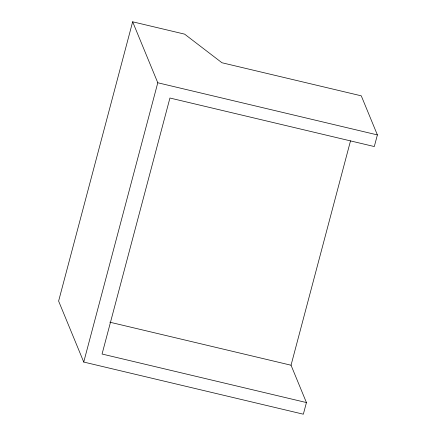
<?xml version="1.0" encoding="UTF-8"?>
<svg xmlns="http://www.w3.org/2000/svg" width="436" height="436" viewBox="0 0 436 436"><rect width="100%" height="100%" fill="white"/><g stroke="black" fill="none" stroke-linecap="round" stroke-linejoin="round"><path stroke-width="0.65" d="M306.432 402.564L102.062 354.032L169.931 98.024L374.301 146.55L377.385 134.915L361.275 95.833L221.957 62.751L184.602 34.133L132.653 21.8L58.615 301.085L83.745 362.054L303.347 414.2L306.432 402.564L291.041 365.221L350.533 140.801M83.745 362.054L157.783 82.769L132.653 21.8M157.783 82.769L377.385 134.915M109.818 322.188L291.041 365.221"/></g></svg>
